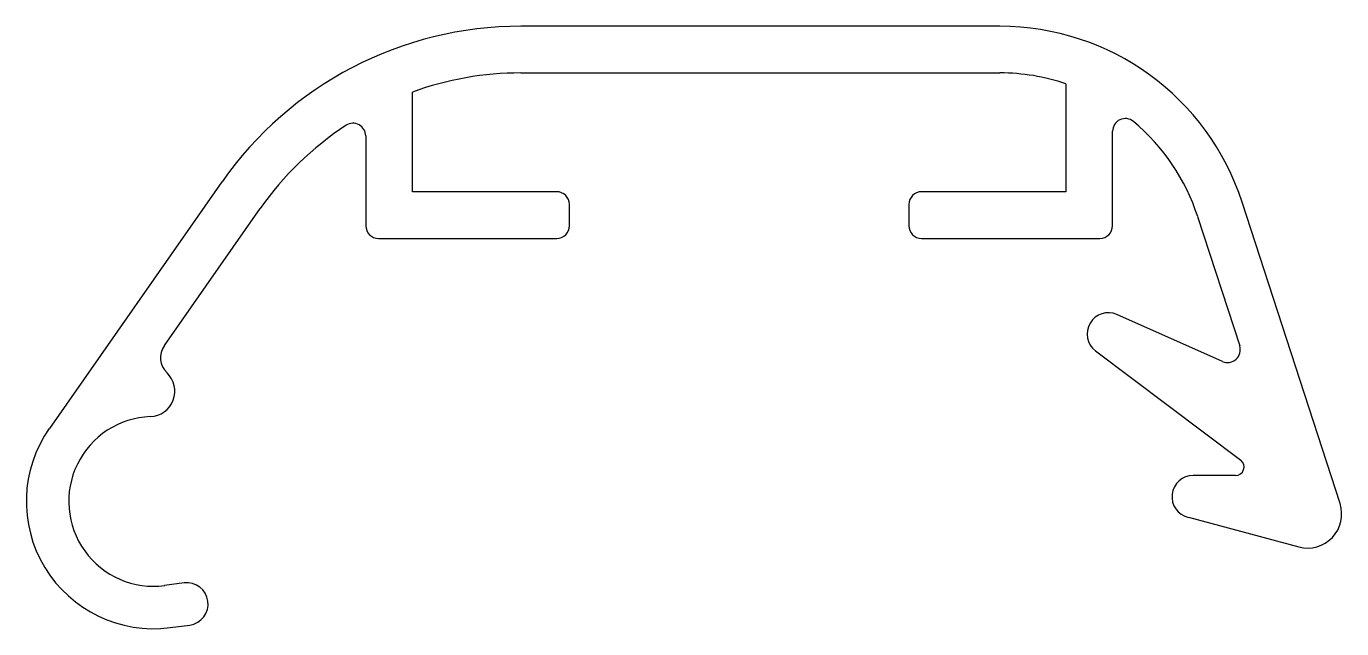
# Model space of a CAD drawing. Extents: x 934.4 to 965.4, y 486.9 to 501.1.
import ezdxf

# ---------------------------------------------------------------- set-up
doc = ezdxf.new("R2010")
doc.units = 0
doc.layers.get('0').update_dxf_attribs({"linetype": 'CONTINUOUS'})

msp = doc.modelspace()

# ---------------------------------------------------------------- linework, layer by layer
at = {"color": 0}
for p, q in [((957.39, 501.085), (946.101, 501.085)), ((946.101, 499.985), (957.39, 499.985)), ((958.944, 499.731), (958.944, 497.185)), ((943.544, 497.185), (943.544, 499.535)), ((942.444, 498.5), (942.444, 496.385)), ((960.044, 496.385), (960.044, 498.61)), ((939.056, 497.417), (934.987, 491.605)), ((946.944, 497.185), (943.544, 497.185)), ((958.944, 497.185), (955.544, 497.185)), ((965.405, 489.832), (963.096, 496.939)), ((937.699, 493.561), (939.958, 496.786)), ((947.244, 496.385), (947.244, 496.885)), ((955.244, 496.885), (955.244, 496.385)), ((962.05, 496.599), (963.04, 493.551)), ((942.744, 496.085), (946.944, 496.085)), ((955.544, 496.085), (959.744, 496.085)), ((962.633, 493.185), (960.148, 494.291)), ((959.643, 493.435), (963.065, 490.857)), ((962.944, 490.497), (961.944, 490.497)), ((961.833, 489.51), (964.437, 488.812)), ((938.165, 487.962), (937.705, 487.902)), ((937.836, 486.91), (938.295, 486.971))]:
    msp.add_line(p, q, dxfattribs=at)
for centre, radius, start, end in [((946.101, 492.485), 8.6, 90, 145), ((957.39, 495.085), 6, 18, 90), ((946.101, 492.485), 7.5, 90, 109.9328), ((957.39, 495.085), 4.9, 71.5016, 90), ((942.144, 498.5), 0.3, 0, 123.3373), ((960.344, 498.61), 0.3, 50.0351, 180), ((957.39, 495.085), 4.9, 18, 50.0351), ((946.101, 492.485), 7.5, 123.3373, 145), ((946.944, 496.885), 0.3, 0, 90), ((955.544, 496.885), 0.3, 90, 180), ((942.744, 496.385), 0.3, 180, 270), ((946.944, 496.385), 0.3, 270, 0), ((955.544, 496.385), 0.3, 180, 270), ((959.744, 496.385), 0.3, 270, 0), ((959.944, 493.834), 0.5, 66, 233), ((938.108, 493.274), 0.5, 145, 225.9983), ((962.755, 493.459), 0.3, 246, 18), ((937.344, 492.483), 0.6, 272.2042, 45.9983), ((937.444, 489.885), 2, 92.2042, 277.5), ((937.444, 489.885), 3, 145, 277.5), ((962.944, 490.697), 0.2, 270, 53), ((961.944, 489.997), 0.5, 90, 257.1513), ((964.644, 489.585), 0.8, 255, 18), ((938.23, 487.467), 0.5, 277.5, 97.5)]:
    msp.add_arc(centre, radius, start, end, dxfattribs=at)

doc.saveas('drawing.dxf')
